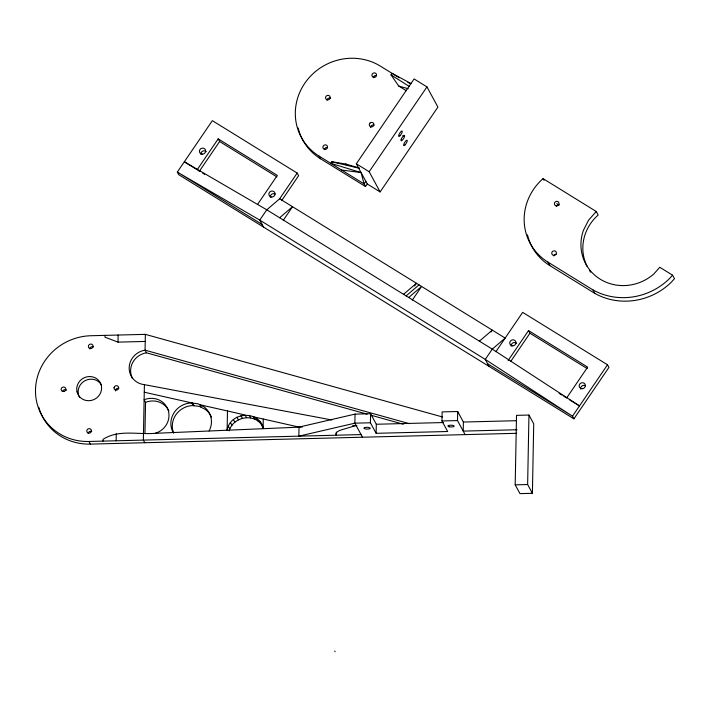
<?xml version="1.0" encoding="UTF-8"?>
<svg xmlns="http://www.w3.org/2000/svg" width="710" height="710" viewBox="0 0 710 710"><rect width="100%" height="100%" fill="white"/><g stroke="black" fill="none" stroke-linecap="round" stroke-linejoin="round"><path stroke-width="1.06" d="M103.012 441.114L103.048 439.312C118.854 429.23 137.864 434.839 155.206 433.313L302.336 427.012M105.018 335.377L104.982 337.179L118.011 342.131L145.222 341.439M115.473 390.926L115.481 390.331A2.361 2.236 -28.5 0 1 118.721 388.45M116.138 440.786L116.271 433.703M118.011 342.131L118.144 335.049M516.711 433.313L90.356 444.105L88.927 441.478A55.069 52.229 -28.5 0 1 35.5 389.985A55.069 52.229 -28.5 0 1 90.933 335.732L145.355 334.357L145.062 350.172A18.114 17.173 -28.5 0 0 129.176 367.807A18.114 17.173 -28.5 0 0 144.405 384.651L143.349 440.093L144.778 442.729M144.955 433.428L145.55 402.392L144.121 399.757A18.629 17.67 -28.5 0 1 168.137 410.069A18.629 17.67 -28.5 0 1 155.206 433.313M191.709 402.898L193.138 405.623M201.338 407.38L199.909 404.753L227.484 410.966L227.12 430.207C229.969 412.208 257.854 409.705 263.241 427.447L259.665 421.394M263.259 419.033L263.073 428.654L261.812 424.811M376.131 433.313L376.309 424.252L370.593 413.717L355.036 414.116L299.025 427.092L298.857 436.162L354.867 423.178L370.416 422.778L376.131 433.313L447.664 431.502L441.948 420.968L442.126 411.906L457.675 411.516L463.39 422.042L463.222 431.112L517.004 429.745M336.371 432.186L336.318 435.212L335.928 433.748A25.178 7.038 1.1 0 1 344.306 429.044L356.092 425.423M355.036 414.116L354.867 423.178L362.49 437.218M370.416 422.778L370.593 413.717M465.121 434.618L457.497 420.577L457.675 411.516M515.194 484.85L516.516 415.359L528.95 415.048L533.716 423.826L532.402 493.308L519.96 493.619L515.194 484.85L527.636 484.531L532.402 493.308M527.636 484.531L528.95 415.048M229.179 430.863C232.738 417.453 252.414 412.909 261.094 424.03M257.552 204.445L277.326 175.405L218.192 138.876L197.176 169.734L199.998 171.474M199.226 171.456L219.621 141.512L218.192 138.876M263.596 227.12L259.78 220.1L266.783 209.814L279.678 198.773L297.179 173.071L212.343 120.656L177.322 172.069L178.751 174.704L573.92 418.838L608.94 367.416L607.511 364.78L522.666 312.364L495.882 351.69M281.71 200.522L298.617 175.698L297.179 173.071M283.263 220.331L292.529 206.716L279.642 217.757M359.198 167.995L345.699 163.992L331.792 161.782L330.745 163.318L361.079 172.574L364.088 183.917L365.526 186.552L367.274 183.979L356.313 163.797L414.099 78.952L426.95 86.895L437.91 107.077L380.125 191.922L367.274 183.979M406.271 90.694L398.771 86.061L390.988 74.861L392.026 73.325L411.196 83.611M380.125 191.922L369.173 171.74L426.95 86.895M365.845 181.343L364.088 183.917L319.101 156.12A55.069 52.229 -28.5 0 1 304.75 83.327A55.069 52.229 -28.5 0 1 380.382 66.136L399.26 77.798M414.596 285.997L416.45 283.281L403.564 294.313M412.324 300.064L421.598 286.458L408.711 297.49M491.063 331.952L492.296 330.132L479.41 341.173M508.12 360.538L528.515 330.594L587.649 367.123L566.642 397.973L563.82 396.233M510.792 361.355L529.944 333.221L528.515 330.594M607.511 364.78L572.491 416.202L573.92 418.838M549.851 265.611L547.942 262.105A55.069 52.229 -28.5 0 1 543.052 178.618L596.258 211.5L588.581 220.171L583.398 230.386A44.659 42.351 -28.5 0 0 600.225 279.199A44.659 42.351 -28.5 0 0 653.883 273.927L659.776 267.271L672.592 275.187L674.5 278.693L671.225 282.287A63.341 60.066 -28.5 0 1 594.838 293.408L549.851 265.611A55.069 52.229 -28.5 0 1 527.459 234.833M672.592 275.187L669.317 278.773A63.341 60.066 -28.5 0 1 592.939 289.902L547.942 262.105M406.138 295.901L419.024 284.87M441.948 420.968L457.497 420.577M376.309 424.252L443.439 422.548M463.39 422.042L516.081 420.711M352.621 425.743L356.926 425.627M88.927 441.478L361.062 434.582M341.599 170.018L361.079 172.574M144.405 384.651L331.81 419.974M144.263 392.204L192.623 403.102L194.052 405.738M299.025 427.092L253.949 416.93L255.378 419.566M227.484 410.966L245.092 415.013L246.521 417.64M331.792 161.782L359.145 168.234M145.355 334.357L442.49 416.974M409.324 423.657L145.062 350.172L146.491 352.808L367.061 414.143M371.321 415.323L403.289 424.216M398.771 86.061L408.206 88.714M407.877 82.44L409.874 83.398M556.729 203.61L558.655 204.799M402.836 135.326L404.549 136.382M356.313 163.797L369.173 171.74M345.699 163.992L347.572 165.146M298.138 127.969A55.069 52.229 -28.5 0 0 320.529 158.756L365.526 186.552M219.621 141.512L276.873 176.879M529.944 333.221L587.205 368.596M279.678 198.773L505.156 338.075L492.27 349.116L485.267 359.402L489.075 366.422M196.262 169.166L184.325 161.791L266.783 209.814L492.27 349.116L579.493 405.916L569.393 399.677M202.811 173.213L204.684 174.367M559.134 393.34L561.947 395.079M262.167 224.484L177.322 172.069L259.78 220.1L485.267 359.402L572.491 416.202L487.646 363.786M390.988 74.861L409.271 86.434M596.258 211.5L598.166 215.006A44.659 42.351 -28.5 0 0 587.214 266.552M543.052 178.618L544.011 180.367M592.939 289.902L594.838 293.408M319.101 156.12L320.529 158.756M256.754 418.58L258.183 421.207M253.23 416.513L254.659 419.14M249.272 415.297L250.701 417.933M240.921 415.661L242.35 418.296M236.962 417.214L238.391 419.841M233.43 419.583L234.868 422.219M230.519 422.654L231.948 425.29M228.38 426.257L229.809 428.893M334.738 651.079L335.093 651.736M200.912 154.452A3.151 2.982 -28.5 0 1 206.326 151.691M270.332 197.345A3.151 2.982 -28.5 0 1 275.143 194.078M511.244 346.169A3.151 2.982 -28.5 0 1 516.658 343.4M580.656 389.053A3.151 2.982 -28.5 0 1 585.466 385.787M324.328 149.686A2.361 2.236 -28.5 0 1 327.425 147.582M326.99 100.19A2.361 2.236 -28.5 0 1 330.629 98.335M370.691 127.489A2.361 2.236 -28.5 0 1 370.939 126.336L371.286 125.83A2.361 2.236 -28.5 0 1 374.072 125.191M373.353 77.701A2.361 2.236 -28.5 0 1 376.451 75.597M553.773 255.964A2.361 2.236 -28.5 0 1 556.152 254.349M556.436 206.468A2.361 2.236 -28.5 0 1 559.409 204.95M590.702 272.214A44.659 42.351 -28.5 0 1 589.433 270.386M132.477 378.412A18.114 17.173 -28.5 0 1 146.491 352.808M145.55 402.392A18.629 17.67 -28.5 0 1 168.873 410.93M90.356 444.105A55.069 52.229 -28.5 0 1 38.793 407.265M88.218 433.588A2.361 2.236 -28.5 0 1 91.759 431.538M62.675 391.379A2.361 2.236 -28.5 0 1 64.965 389.639L65.568 389.701A2.361 2.236 -28.5 0 1 66.598 390.26M89.824 349A2.361 2.236 -28.5 0 1 93.365 346.95M79.591 397.405A12.585 11.937 -28.5 0 1 78.455 394.503L78.144 391.379A12.585 11.937 -28.5 0 1 87.783 379.61A12.585 11.937 -28.5 0 1 101.565 385.113M173.657 433.171A20.528 19.472 -28.5 0 1 192.587 405.561L199.395 406.404L205.421 409.439A20.528 19.472 -28.5 0 1 211.491 417.258M209.139 430.979A20.528 19.472 -28.5 0 0 203.992 406.803L197.966 403.777L191.159 402.925A20.528 19.472 -28.5 0 0 173.178 432.541M114.053 387.695L114.044 388.29A2.361 2.236 -28.5 0 0 118.668 388.175L118.685 387.58A2.361 2.236 -28.5 0 0 114.053 387.695M401.221 139.373L401.052 139.95A3.151 0.879 -58.3 0 0 402.898 139.524L403.36 138.876A3.151 0.879 -58.3 0 0 404.434 136.808L404.593 136.231A3.151 0.879 -58.3 0 0 402.756 136.657L402.286 137.305A3.151 0.879 -58.3 0 0 401.221 139.373M369.857 123.194L369.511 123.7A2.361 2.236 -28.5 0 0 373.336 126.06L373.682 125.555A2.361 2.236 -28.5 0 0 369.857 123.194M364.523 427.642L364.123 427.837A3.151 0.879 1.1 0 0 366.307 429.044A3.151 0.879 1.1 0 0 370.185 428.352L370.167 428.13A3.151 0.879 1.1 0 0 367.807 427.367A3.151 0.879 1.1 0 0 364.523 427.642M64.051 391.45L63.447 391.538A2.361 2.236 -28.5 0 1 61.158 389.337A2.361 2.236 -28.5 0 1 63.536 387.012L64.14 387.074A2.361 2.236 -28.5 0 1 64.051 391.45M327.115 99.799L326.573 99.551A2.361 2.236 -28.5 0 1 325.961 96.436A2.361 2.236 -28.5 0 1 329.2 95.699L329.653 96.072A2.361 2.236 -28.5 0 1 327.115 99.799M555.966 205.776L555.415 205.536A2.361 2.236 -28.5 0 1 554.803 202.421A2.361 2.236 -28.5 0 1 558.042 201.684L558.495 202.057A2.361 2.236 -28.5 0 1 555.966 205.776M77.026 391.867L76.715 388.743A12.585 11.937 -28.5 0 1 94.794 377.622A12.585 11.937 -28.5 0 1 96.808 397.813A12.585 11.937 -28.5 0 1 77.026 391.867M271.726 197.034A3.151 2.982 -28.5 0 0 274.761 192.579A3.151 2.982 -28.5 0 0 269.392 192.428A3.151 2.982 -28.5 0 0 271.726 197.034M202.315 154.15A3.151 2.982 -28.5 0 0 205.341 149.695A3.151 2.982 -28.5 0 0 199.971 149.535A3.151 2.982 -28.5 0 0 202.315 154.15M582.058 388.743A3.151 2.982 -28.5 0 0 585.084 384.296A3.151 2.982 -28.5 0 0 579.715 384.137A3.151 2.982 -28.5 0 0 582.058 388.743M512.638 345.859A3.151 2.982 -28.5 0 0 515.673 341.412A3.151 2.982 -28.5 0 0 510.295 341.253A3.151 2.982 -28.5 0 0 512.638 345.859M325.056 149.384A2.361 2.236 -28.5 0 0 327.328 146.047A2.361 2.236 -28.5 0 0 323.298 145.932A2.361 2.236 -28.5 0 0 325.056 149.384M374.081 77.399A2.361 2.236 -28.5 0 0 376.353 74.062A2.361 2.236 -28.5 0 0 372.324 73.938A2.361 2.236 -28.5 0 0 374.081 77.399M404.984 144.964A3.151 0.879 -58.3 0 0 407.194 140.34A3.151 0.879 -58.3 0 0 404.159 143.438A3.151 0.879 -58.3 0 0 404.984 144.964M399.978 135.752A3.151 0.879 -58.3 0 0 402.197 131.128A3.151 0.879 -58.3 0 0 399.153 134.226A3.151 0.879 -58.3 0 0 399.978 135.752M553.898 255.369A2.361 2.236 -28.5 0 0 556.17 252.032A2.361 2.236 -28.5 0 0 552.14 251.917A2.361 2.236 -28.5 0 0 553.898 255.369M449.164 426.754A3.151 0.879 1.1 0 0 454.16 426.231A3.151 0.879 1.1 0 0 449.767 425.255A3.151 0.879 1.1 0 0 449.164 426.754M88.475 433.1A2.361 2.236 -28.5 0 0 91.386 430.26A2.361 2.236 -28.5 0 0 87.507 429.337A2.361 2.236 -28.5 0 0 88.475 433.1M90.081 348.512A2.361 2.236 -28.5 0 0 92.992 345.663A2.361 2.236 -28.5 0 0 89.114 344.749A2.361 2.236 -28.5 0 0 90.081 348.512"/></g></svg>
